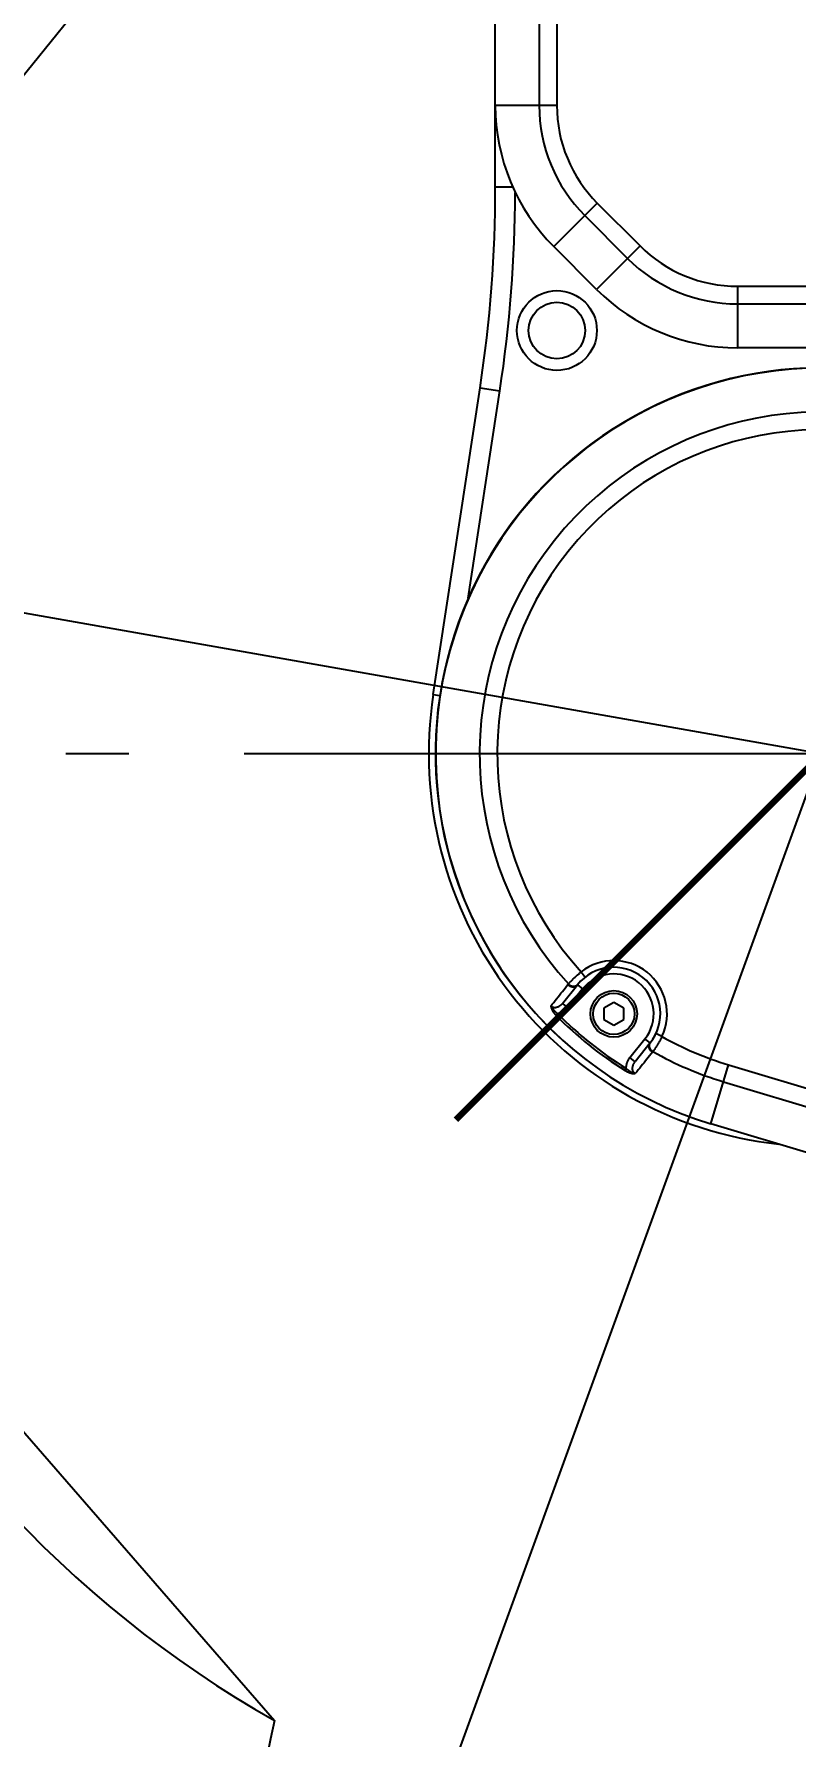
# Model space of a CAD drawing. Extents: x 0 to 4205, y 0 to 2970.
# Drawn here: x 2273.6 to 2388.2, y 548.4 to 804.3 of the extents above; entities that cross this region are included whole.
import ezdxf

# ---------------------------------------------------------------- set-up
doc = ezdxf.new("R2010")
doc.units = 0
doc.header["$LTSCALE"] = 231.275
doc.header["$PDMODE"] = 3
doc.header["$PDSIZE"] = 0.3125
doc.linetypes.add('CENTER', pattern=[0.6, 0.375, -0.075, 0.075, -0.075])
doc.layers.get('0').update_dxf_attribs({"linetype": 'CONTINUOUS'})
doc.layers.get('Defpoints').update_dxf_attribs({"linetype": 'CONTINUOUS'})
for name, color, linetype in [('5_ALL_CURVE', 7, 'CONTINUOUS'), ('95_ALL_DIM', 7, 'CONTINUOUS'), ('DEFAULT_1', 7, 'CENTER')]:
    doc.layers.add(name, color=color, linetype=linetype)
doc.layers.add('坐标轴', color=10, linetype='CONTINUOUS', lineweight=200)
doc.styles.get("Standard").update_dxf_attribs({"font": 'txt', "width": 0.8})
doc.dimstyles.new('DIMSTYLE_1', dxfattribs={"dimtxt": 20, "dimasz": 7.5, "dimexe": 0.18, "dimexo": 0.0625, "dimgap": 0.09, "dimtad": 1, "dimdec": 3, "dimdsep": 46, "dimtxsty": 'Standard', "dimblk": 'OPEN', "dimblk1": 'OPEN', "dimblk2": 'OPEN', "dimcen": 0.09, "dimadec": 0, "dimazin": 0, "dimtp": 0.001, "dimtm": 0.001, "dimtfac": 1, "dimtdec": 3, "dimtofl": 0, "dimtmove": 0, "dimatfit": 3, "dimldrblk": 'OPEN', "dimfxl": 1, "dimtolj": 1, "dimarcsym": 0})
doc.dimstyles.new('DIMSTYLE_2', dxfattribs={"dimtxt": 20, "dimasz": 7.5, "dimexe": 0.18, "dimexo": 0.0625, "dimgap": 0.09, "dimtad": 1, "dimdec": 3, "dimdsep": 46, "dimtxsty": 'Standard', "dimblk": 'OPEN', "dimblk1": 'OPEN', "dimblk2": 'OPEN', "dimcen": 0.09, "dimadec": 0, "dimazin": 0, "dimtp": 0.5, "dimtm": 0.5, "dimtfac": 1, "dimtdec": 3, "dimtofl": 0, "dimtmove": 0, "dimatfit": 3, "dimldrblk": 'OPEN', "dimfxl": 1, "dimtolj": 1, "dimarcsym": 0})

# ---------------------------------------------------------------- blocks, each defined once
blk = doc.blocks.new('_OPEN')
at = {"color": 0, "linetype": 'ByBlock'}
for p, q in [((0, 0), (-1, 0.233)), ((-1, -0.233), (0, 0)), ((-1, 0), (0, 0))]:
    blk.add_line(p, q, dxfattribs=at)
blk = doc.blocks.new('*D9')
at = {"layer": '95_ALL_DIM', "color": 0, "lineweight": -2, "transparency": 16777216}
for p, q in [((2391.97, 1260.27), (2391.97, 1295.39)), ((2199.03, 166.09), (2187.02, 133.09))]:
    blk.add_line(p, q, dxfattribs=at)
blk.add_arc((2391.97, 696.17), 599.04, 90.71735, 249.28265, dxfattribs=at)
at = {"layer": 'Defpoints', "color": 0, "transparency": 16777216}
for p in [(2391.97, 1260.21), (2391.97, 1207.56), (1911.46, 1053.89), (2390.26, 691.47), (2199.06, 166.14)]:
    blk.add_point(p, dxfattribs=at)
at = {"layer": '95_ALL_DIM', "color": 0, "lineweight": -2, "transparency": 16777216, "xscale": 7.5, "yscale": 7.5, "zscale": 7.5}
for p, rotation in [((2391.97, 1295.21), 0.3586754377824675), ((2187.08, 133.25), 339.6413245622188)]:
    blk.add_blockref('_OPEN', p, dxfattribs=dict(at, rotation=rotation))
at = {"layer": '95_ALL_DIM', "color": 0, "transparency": 16777216, "insert": (1783.99, 733.52), "char_height": 20, "attachment_point": 5, "rotation": 86.4841}
blk.add_mtext('\\A1;-160°', dxfattribs=at)
blk = doc.blocks.new('*D23')
at = {"layer": '95_ALL_DIM', "color": 0, "lineweight": -2, "transparency": 16777216}
for p, q in [((2391.88, 696.17), (2392.06, 696.17)), ((2391.97, 696.08), (2391.97, 696.26)), ((2022.15, 662.21), (2218.3, 680.22))]:
    blk.add_line(p, q, dxfattribs=at)
at = {"layer": 'Defpoints', "color": 0, "transparency": 16777216}
for p in [(2391.97, 696.17), (2225.76, 680.91)]:
    blk.add_point(p, dxfattribs=at)
at = {"layer": '95_ALL_DIM', "color": 0, "lineweight": -2, "transparency": 16777216, "xscale": 7.5, "yscale": 7.5, "zscale": 7.5, "rotation": 5.246153297365039}
blk.add_blockref('_OPEN', (2225.76, 680.91), dxfattribs=at)
at = {"layer": '95_ALL_DIM', "color": 0, "transparency": 16777216, "insert": (2069.12, 676.66), "char_height": 20, "attachment_point": 5, "rotation": 5.2462}
blk.add_mtext('\\A1;R167 *1', dxfattribs=at)
blk = doc.blocks.new('*D24')
at = {"layer": '95_ALL_DIM', "color": 0, "lineweight": -2, "transparency": 16777216}
blk.add_line((2084.3, 545.38), (1949.72, 479.43), dxfattribs=at)
at = {"layer": 'Defpoints', "color": 0, "transparency": 16777216}
for p in [(2391.97, 696.17), (1942.99, 476.13)]:
    blk.add_point(p, dxfattribs=at)
at = {"layer": '95_ALL_DIM', "color": 0, "lineweight": -2, "transparency": 16777216, "xscale": 7.5, "yscale": 7.5, "zscale": 7.5, "rotation": 206.1091323632029}
blk.add_blockref('_OPEN', (1942.99, 476.13), dxfattribs=at)
at = {"layer": '95_ALL_DIM', "color": 0, "transparency": 16777216, "insert": (2055.83, 542.67), "char_height": 20, "attachment_point": 5, "rotation": 26.1091}
blk.add_mtext('\\A1;R500', dxfattribs=at)

msp = doc.modelspace()

# ---------------------------------------------------------------- linework, layer by layer
for p, q in [((2342.9681, 781.3412), (2342.9681, 810.8424)), ((2349.5657, 810.8424), (2349.5657, 793.5938)), ((2352.2146, 810.8424), (2352.2146, 793.5938)), ((2352.2146, 793.5938), (2342.9681, 793.5938)), ((2342.9681, 781.3412), (2345.5843, 781.3412)), ((2358.2931, 778.9189), (2351.7549, 772.3806)), ((2358.2931, 778.9189), (2364.7195, 772.4925)), ((2356.4201, 777.0459), (2362.8465, 770.6195)), ((2358.1813, 765.9542), (2351.7549, 772.3806)), ((2364.7195, 772.4925), (2358.1813, 765.9542)), ((2379.3945, 766.4139), (2379.3945, 757.1674)), ((2379.3945, 766.4139), (2404.5417, 766.4139)), ((2379.3945, 763.7651), (2404.5417, 763.7651)), ((2404.5417, 757.1674), (2379.3945, 757.1674)), ((2333.6434, 705.0687), (2340.6788, 751.1673)), ((2338.8869, 719.5412), (2343.6445, 750.7147)), ((2340.6788, 751.1673), (2343.6445, 750.7147)), ((2333.6434, 705.0687), (2334.6325, 704.9178)), ((2355.8723, 663.4088), (2356.4854, 662.6188)), ((2353.0527, 658.6386), (2355.3112, 661.4617)), ((2356.092, 660.837), (2353.8335, 658.0139)), ((2355.3112, 661.4617), (2356.092, 660.837)), ((2353.0527, 658.6386), (2353.8335, 658.0139)), ((2360.7772, 658.8088), (2359.2877, 657.9488)), ((2359.2877, 657.9488), (2359.2877, 656.2288)), ((2362.2668, 657.9488), (2360.7772, 658.8088)), ((2362.2668, 656.2288), (2362.2668, 657.9488)), ((2352.3484, 657.1219), (2352.0966, 656.8742)), ((2359.2877, 656.2288), (2360.7772, 655.3688)), ((2360.7772, 655.3688), (2362.2668, 656.2288)), ((2363.204, 650.5176), (2365.4624, 653.3407)), ((2366.2433, 652.716), (2363.9848, 649.8929)), ((2366.2433, 652.716), (2365.4624, 653.3407)), ((2368.0197, 653.6909), (2367.1144, 654.1156)), ((2363.9848, 649.8929), (2363.204, 650.5176)), ((2362.6597, 648.8728), (2362.4734, 648.5728)), ((2375.3648, 640.5727), (2378.0187, 649.4301)), ((2378.0187, 649.4301), (2393.4019, 644.8209)), ((2377.2585, 646.8927), (2392.6416, 642.2835)), ((2390.7479, 635.9635), (2375.3648, 640.5727))]:
    msp.add_line(p, q)
for centre, radius in [((2352.2241, 759.771), 6), ((2352.2241, 759.771), 4.25), ((2360.7772, 657.0888), 3.5), ((2360.7772, 657.0888), 3.1)]:
    msp.add_circle(centre, radius)
for centre, radius, start, end in [((2372.9681, 793.5938), 30, 180, 225), ((2372.9681, 793.5938), 23.4023, 180, 225), ((2372.9681, 793.5938), 20.7535, 180, 225), ((2142.9681, 781.3412), 200, 351.322677, 360), ((2142.9681, 781.3412), 203, 351.322677, 359.768371), ((2379.3945, 787.1674), 23.4023, 225, 270), ((2379.3945, 787.1674), 20.7535, 225, 270), ((2379.3945, 787.1674), 30, 225, 270), ((2391.9681, 696.1674), 58, 50.932133, 231.748352), ((2392.012, 696.1323), 58, 29.360059, 253.320324), ((2392.012, 696.1323), 51.4023, 60.450624, 222.229759), ((2392.012, 696.1323), 48.7535, 60.520398, 222.159986), ((2391.9681, 696.1674), 59, 171.322677, 263.769642), ((2360.7772, 657.0888), 7, 321.340192, 141.340192), ((2360.7772, 657.0888), 8, 334.865375, 127.815009), ((2360.7772, 657.0888), 6, 321.340192, 141.340192), ((2392.012, 696.1323), 55.986, 224.524297, 238.156086), ((2392.012, 696.1323), 55.6328, 224.524299, 238.156085), ((2392.012, 696.1323), 48.7535, 240.520398, 253.320324), ((2392.012, 696.1323), 51.4023, 240.450624, 253.320324)]:
    msp.add_arc(centre, radius, start, end)
for points, start_tangent, end_tangent in [([(2353.9508, 661.5845), (2354.0115, 661.6512), (2354.079, 661.7245), (2354.1529, 661.804), (2354.2333, 661.8891), (2354.3198, 661.9796), (2354.4123, 662.0748), (2354.5105, 662.1743), (2354.6141, 662.2776), (2354.7227, 662.3841), (2354.8362, 662.4934), (2354.954, 662.6049), (2355.076, 662.7182), (2355.2017, 662.8327), (2355.3307, 662.9481), (2355.4627, 663.0638), (2355.5973, 663.1794), (2355.7339, 663.2945), (2355.8723, 663.4088)], (0.67097586, 0.74147919), (0.77427625, 0.63284776)), ([(2351.31, 658.2678), (2352.1872, 659.3697), (2353.0423, 660.4441), (2353.8767, 661.4927)], (0.62287089, 0.78232464), (0.62256946, 0.78256454)), ([(2353.8767, 661.4927), (2353.9012, 661.5234), (2353.926, 661.554), (2353.9508, 661.5845)], (0.62256947, 0.78256454), (0.63421746, 0.77315471)), ([(2353.8767, 661.4927), (2353.9356, 661.4366), (2353.9983, 661.3847), (2354.0647, 661.3375), (2354.1341, 661.2953), (2354.2061, 661.2583), (2354.2803, 661.2268), (2354.3561, 661.201), (2354.4331, 661.181), (2354.5108, 661.1671), (2354.5885, 661.1593), (2354.6659, 661.1576), (2354.7424, 661.1621), (2354.8175, 661.1727), (2354.8907, 661.1894), (2354.9614, 661.212), (2355.0294, 661.2405), (2355.094, 661.2745), (2355.1549, 661.3139), (2355.2116, 661.3585), (2355.2638, 661.4078), (2355.3112, 661.4617)], (0.69803531, -0.71606333), (0.62469505, 0.78086881)), ([(2353.9508, 661.5845), (2354.0121, 661.5258), (2354.0776, 661.4718), (2354.1469, 661.4229), (2354.2194, 661.3795), (2354.2948, 661.3418), (2354.3724, 661.3101), (2354.4517, 661.2846), (2354.532, 661.2656), (2354.6129, 661.2532), (2354.6938, 661.2474), (2354.774, 661.2484), (2354.8529, 661.256), (2354.9301, 661.2703), (2355.005, 661.2911), (2355.0769, 661.3183), (2355.1455, 661.3517), (2355.2101, 661.3911), (2355.2704, 661.4361), (2355.3259, 661.4865), (2355.3762, 661.5418)], (0.6954577, -0.71856704), (0.63613732, 0.77157586)), ([(2353.0527, 658.6386), (2352.9887, 658.5627), (2352.9212, 658.4905), (2352.8506, 658.4225), (2352.7774, 658.359), (2352.7021, 658.3003), (2352.6252, 658.2467), (2352.5471, 658.1984), (2352.4684, 658.1556), (2352.3895, 658.1184), (2352.3108, 658.0868), (2352.2328, 658.0607), (2352.1557, 658.0403), (2352.08, 658.0253), (2352.0058, 658.0157), (2351.9335, 658.0114), (2351.8632, 658.0122), (2351.7952, 658.0179), (2351.7296, 658.0285), (2351.6666, 658.0437), (2351.6064, 658.0635), (2351.5491, 658.0876), (2351.4947, 658.1159), (2351.4436, 658.1483), (2351.3956, 658.1845), (2351.3511, 658.2244), (2351.31, 658.2678)], (-0.62469535, -0.78086857), (-0.65714896, 0.75376073)), ([(2351.31, 658.2678), (2351.3132, 658.2458), (2351.3166, 658.2244), (2351.3204, 658.2028), (2351.3247, 658.1802), (2351.3297, 658.1559), (2351.3357, 658.1291), (2351.343, 658.0988), (2351.3521, 658.0648), (2351.363, 658.0269), (2351.3765, 657.9842), (2351.3932, 657.9355), (2351.4141, 657.88), (2351.4402, 657.8167), (2351.473, 657.7441), (2351.5148, 657.66), (2351.5663, 657.5655), (2351.6267, 657.4648), (2351.6929, 657.3636), (2351.7644, 657.2627), (2351.841, 657.1628), (2351.9222, 657.0643), (2352.0075, 656.968), (2352.0966, 656.8742)], (0.13538306, -0.99079333), (0.70121069, -0.71295411)), ([(2351.31, 658.2678), (2351.3239, 658.2401), (2351.3376, 658.2138), (2351.3517, 658.1879), (2351.3666, 658.1616), (2351.3827, 658.1341), (2351.4008, 658.1046), (2351.4213, 658.0724), (2351.4445, 658.0373), (2351.4703, 657.9998), (2351.4996, 657.9589), (2351.533, 657.914), (2351.5712, 657.8648), (2351.615, 657.8107), (2351.6655, 657.7509), (2351.7246, 657.684), (2351.792, 657.6113), (2351.8654, 657.5359), (2351.9411, 657.462), (2352.019, 657.3898), (2352.0988, 657.3195), (2352.1804, 657.2513), (2352.2637, 657.1853), (2352.3484, 657.1219)], (0.43739884, -0.89926762), (0.80868767, -0.58823826)), ([(2353.8335, 658.0139), (2353.7331, 657.8958), (2353.626, 657.7843), (2353.513, 657.6799), (2353.3947, 657.5832), (2353.2719, 657.4947), (2353.1453, 657.4146), (2353.0157, 657.3432), (2352.8839, 657.2809), (2352.7505, 657.2276), (2352.6164, 657.1833), (2352.4822, 657.1482), (2352.3484, 657.1219)], (-0.62469665, -0.78086753), (-0.98686026, -0.16157605)), ([(2366.5885, 651.3233), (2366.5207, 651.3684), (2366.4564, 651.4183), (2366.3958, 651.4726), (2366.3393, 651.5311), (2366.2874, 651.5932), (2366.2404, 651.6587), (2366.1986, 651.727), (2366.1622, 651.7978), (2366.1316, 651.8704), (2366.1069, 651.9446), (2366.0883, 652.0197), (2366.0759, 652.0953), (2366.0697, 652.1709), (2366.0699, 652.246), (2366.0765, 652.32), (2366.0893, 652.3925), (2366.1083, 652.463), (2366.1334, 652.5311), (2366.1644, 652.5962), (2366.2011, 652.658), (2366.2433, 652.716)], (-0.85182564, 0.52382543), (0.62469505, 0.78086881)), ([(2366.6617, 651.4158), (2366.591, 651.4626), (2366.524, 651.5147), (2366.4611, 651.5716), (2366.4027, 651.6328), (2366.3494, 651.6981), (2366.3014, 651.7668), (2366.2592, 651.8386), (2366.223, 651.9128), (2366.1932, 651.989), (2366.1698, 652.0666), (2366.1531, 652.1451), (2366.1432, 652.2238), (2366.1402, 652.3022), (2366.1441, 652.3798), (2366.1548, 652.456), (2366.1724, 652.5302), (2366.1966, 652.6019), (2366.2273, 652.6706), (2366.2642, 652.7358), (2366.3072, 652.797)], (-0.85370246, 0.52076109), (0.61311706, 0.78999207)), ([(2368.0197, 653.6909), (2367.9386, 653.5308), (2367.8563, 653.3722), (2367.773, 653.2155), (2367.6891, 653.0613), (2367.6049, 652.9101), (2367.5208, 652.7624), (2367.437, 652.6185), (2367.3541, 652.479), (2367.2724, 652.3444), (2367.1923, 652.215), (2367.1143, 652.0913), (2367.0387, 651.9736), (2366.9661, 651.8625), (2366.8969, 651.7582), (2366.8315, 651.6611), (2366.7702, 651.5715), (2366.7135, 651.4897), (2366.6617, 651.4158)], (-0.44744937, -0.89430926), (-0.57610695, -0.81737432)), ([(2362.6597, 648.8728), (2362.656, 649.0091), (2362.6608, 649.1478), (2362.6745, 649.2884), (2362.6973, 649.4301), (2362.7292, 649.5724), (2362.7703, 649.7145), (2362.8207, 649.8556), (2362.8801, 649.9949), (2362.9485, 650.1315), (2363.0255, 650.2647), (2363.1108, 650.3936), (2363.204, 650.5176)], (-0.05899269, 0.99825841), (0.62469341, 0.78087012)), ([(2366.5885, 651.3233), (2365.7486, 650.2791), (2364.8881, 649.209), (2364.0056, 648.1114)], (-0.62681601, -0.7791673), (-0.6265158, -0.77940872)), ([(2366.6617, 651.4158), (2366.6374, 651.3848), (2366.613, 651.354), (2366.5885, 651.3233)], (-0.61507881, -0.78846563), (-0.62681601, -0.7791673)), ([(2362.4734, 648.5728), (2362.5844, 648.5065), (2362.6972, 648.4443), (2362.8111, 648.3867), (2362.9255, 648.3339), (2363.0396, 648.2863), (2363.1529, 648.2439), (2363.2644, 648.2072), (2363.3678, 648.1776), (2363.459, 648.1554), (2363.537, 648.1393), (2363.6045, 648.1278), (2363.6632, 648.1196), (2363.7144, 648.1139), (2363.759, 648.1101), (2363.7983, 648.1078), (2363.8335, 648.1065), (2363.8646, 648.1059), (2363.8921, 648.106), (2363.9169, 648.1064), (2363.9399, 648.1072), (2363.9618, 648.1083), (2363.9834, 648.1096), (2364.0056, 648.1114)], (0.84948928, -0.52760588), (0.99633262, 0.08556464)), ([(2362.6597, 648.8728), (2362.7402, 648.8041), (2362.8229, 648.7373), (2362.9074, 648.6726), (2362.9936, 648.6102), (2363.0811, 648.55), (2363.1698, 648.4924), (2363.2595, 648.4373), (2363.3452, 648.3875), (2363.4233, 648.3446), (2363.4928, 648.3085), (2363.5551, 648.2777), (2363.6115, 648.2512), (2363.6626, 648.2285), (2363.7089, 648.2089), (2363.7512, 648.1919), (2363.7905, 648.177), (2363.8265, 648.1641), (2363.8592, 648.153), (2363.8896, 648.1432), (2363.9185, 648.1344), (2363.9468, 648.1264), (2363.9755, 648.1188), (2364.0056, 648.1114)], (0.75140782, -0.65983808), (0.97336235, -0.22927219)), ([(2364.0056, 648.1114), (2363.9542, 648.1419), (2363.9056, 648.1766), (2363.8597, 648.2154), (2363.8169, 648.2582), (2363.7773, 648.305), (2363.7412, 648.3556), (2363.7087, 648.41), (2363.68, 648.4682), (2363.6553, 648.5298), (2363.6348, 648.5949), (2363.6186, 648.6633), (2363.607, 648.7348), (2363.6, 648.8093), (2363.598, 648.8864), (2363.601, 648.9661), (2363.6093, 649.048), (2363.6229, 649.1317), (2363.6419, 649.2168), (2363.6663, 649.303), (2363.6963, 649.3897), (2363.7317, 649.4766), (2363.7724, 649.563), (2363.8184, 649.6483), (2363.8692, 649.7321), (2363.9248, 649.8138), (2363.9848, 649.8929)], (-0.87962792, 0.4756624), (0.62469473, 0.78086906))]:
    msp.add_spline(points, degree=3, dxfattribs=dict(start_tangent=start_tangent, end_tangent=end_tangent))
at = {"layer": '5_ALL_CURVE'}
for p, q in [((2391.9681, 946.1674), (2234.638, 751.8809)), ((2145.7661, 739.5795), (2309.7809, 550.9021)), ((2391.9681, 696.1674), (2145.7661, 739.5795)), ((2391.9681, 696.1674), (2306.463, 461.2443))]:
    msp.add_line(p, q, dxfattribs=at)
for centre, radius, start, end in [((2391.9681, 696.1674), 500, 25, 250), ((2391.9681, 696.1674), 250, 25, 250), ((2391.9681, 696.1674), 191.4, 22.486134, 92.492771), ((2391.9681, 696.1674), 166.9034, 95.5, 240.5), ((2553.896, 496.9781), 250, 167.543647, 188.21774)]:
    msp.add_arc(centre, radius, start, end, dxfattribs=at)
at = {"layer": 'DEFAULT_1'}
msp.add_line((2391.9681, 696.1674), (2278.3972, 696.1674), dxfattribs=at)
at = {"layer": '坐标轴', "color": 6}
msp.add_line((2391.9681, 696.0774), (2337.0539, 641.1633), dxfattribs=at)

# ---------------------------------------------------------------- dimensions: what is measured, and where the dimension line sits
at = {"layer": '95_ALL_DIM'}
dim = msp.add_angular_dim_2l(base=(1911.465, 1053.8887), line1=((2391.9681, 1207.5593), (2391.9681, 1260.2064)), line2=((2199.0554, 166.1441), (2390.258, 691.4689)), text='-<>', dimstyle='DIMSTYLE_2', dxfattribs=at)
dim.commit()
dim.dimension.update_dxf_attribs({"geometry": '*D9', "text_midpoint": (1794.0566, 732.9039), "dimtype": 162})
dim = msp.add_radius_dim(center=(2391.9681, 696.1674), mpoint=(2225.7638, 680.9066), text='R167 *1', dimstyle='DIMSTYLE_1', dxfattribs=at)
dim.commit()
dim.dimension.update_dxf_attribs({"geometry": '*D23', "text_midpoint": (2070.0435, 666.6085), "dimtype": 164})
dim = msp.add_radius_dim(center=(2391.9681, 696.1674), mpoint=(1942.9894, 476.1263), dimstyle='DIMSTYLE_1', dxfattribs=at)
dim.commit()
dim.dimension.update_dxf_attribs({"geometry": '*D24', "text_midpoint": (2060.2752, 533.6072), "dimtype": 164})

doc.saveas('drawing.dxf')
